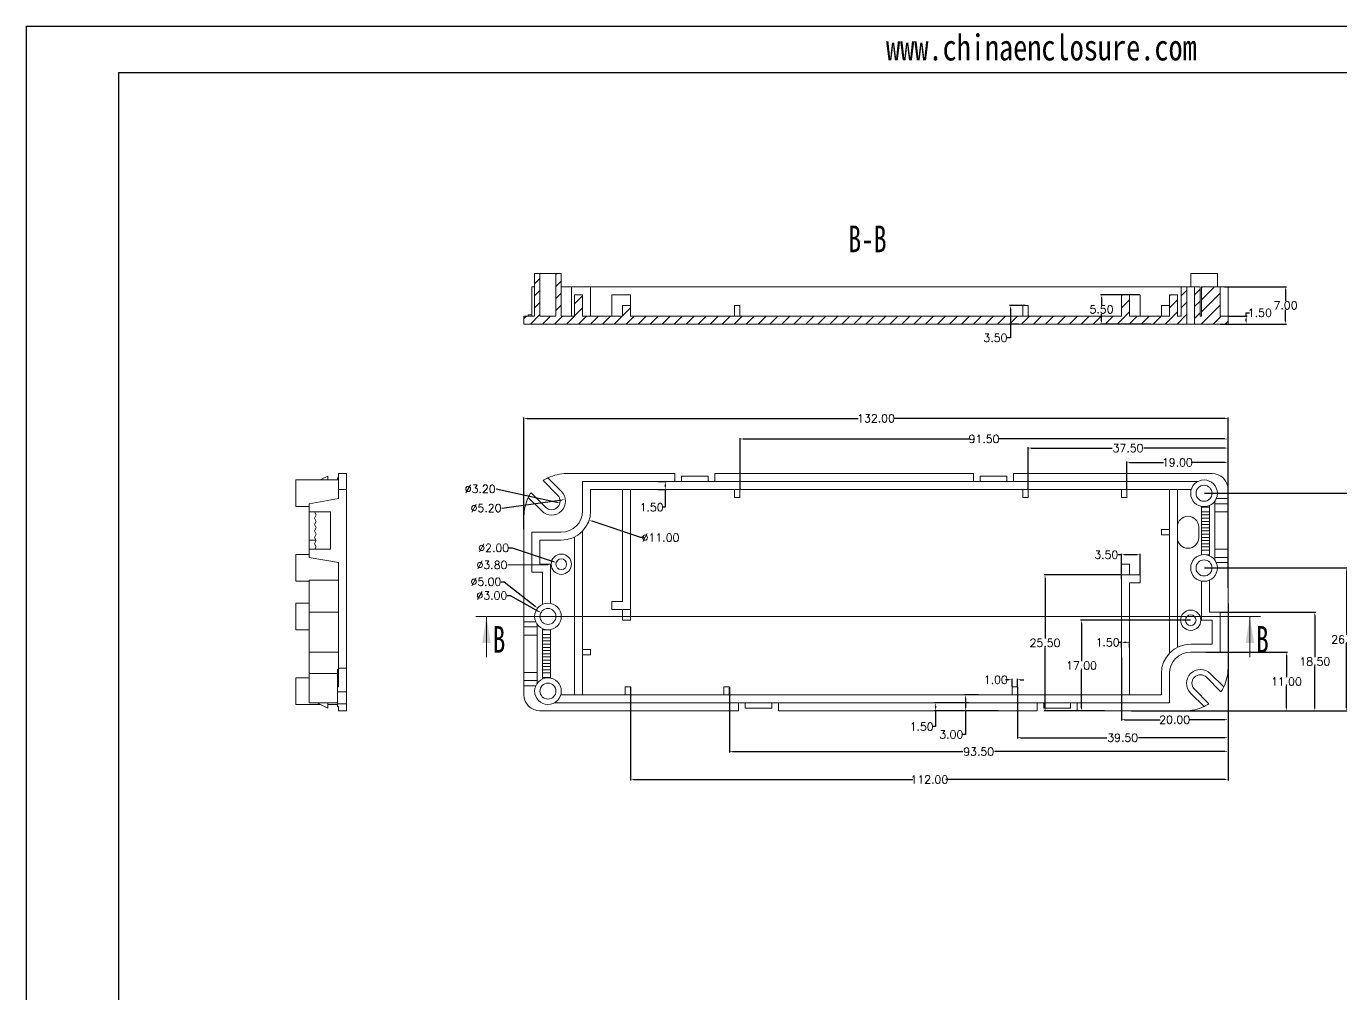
# Model space of a CAD drawing. Header units: inches. Extents: x 1696 to 3185, y 390 to 766.
# Drawn here: x 2059.2 to 2305.6, y 571.1 to 752.5 of the extents above; entities that cross this region are included whole.
import ezdxf

# ---------------------------------------------------------------- set-up
doc = ezdxf.new("R2010")
doc.units = ezdxf.units.IN
doc.header["$LTSCALE"] = 15
doc.linetypes.add('CENTERX2', pattern=[101.6, 63.5, -12.7, 12.7, -12.7])
doc.layers.add('文字', color=81, linetype='Continuous')
doc.styles.add('SLDTEXTSTYLE6', font='TXT', dxfattribs={"width": 0.7})
doc.styles.get("Standard").update_dxf_attribs({"font": 'txt', "bigfont": 'gbcbig.shx'})
doc.styles.add('宋体', font='', dxfattribs={"width": 0.8, "height": 3.5})
doc.styles.get('宋体').set_extended_font_data('SimSun')
doc.dimstyles.new('2', dxfattribs={"dimtxt": 1.5, "dimasz": 0.6, "dimexe": 0.18, "dimexo": 0.0625, "dimgap": 0.09, "dimtad": 0, "dimtih": 1, "dimtoh": 1, "dimzin": 0, "dimdsep": 46, "dimtxsty": 'Standard', "dimcen": 0, "dimadec": 0, "dimazin": 2, "dimtfac": 1, "dimtofl": 0, "dimtmove": 0, "dimatfit": 3, "dimfxl": 1, "dimtolj": 1, "dimtzin": 0, "dimarcsym": 0})

# ---------------------------------------------------------------- blocks, each defined once
blk = doc.blocks.new('*D164')
at = {"color": 0, "lineweight": -2}
for p, q in [((2152.48, 658.16), (2152.48, 679.14)), ((2153.08, 678.96), (2215.14, 678.96)), ((2283.88, 678.96), (2221.82, 678.96)), ((2284.48, 661.46), (2284.48, 679.14))]:
    blk.add_line(p, q, dxfattribs=at)
at = {"color": 0}
for points in [[(2153.08, 679.06), (2153.08, 678.86), (2152.48, 678.96)], [(2283.88, 679.06), (2283.88, 678.86), (2284.48, 678.96)]]:
    blk.add_solid(points, dxfattribs=at)
at = {"layer": 'Defpoints', "color": 0}
for p in [(2284.48, 678.96), (2284.48, 661.4), (2152.48, 658.09)]:
    blk.add_point(p, dxfattribs=at)
at = {"color": 0, "insert": (2218.48, 678.96), "char_height": 1.5, "attachment_point": 5}
blk.add_mtext('\\A1;132.00', dxfattribs=at)
blk = doc.blocks.new('*D167')
at = {"color": 0, "lineweight": -2}
blk.add_line((2147.24, 665.72), (2158.63, 663.22), dxfattribs=at)
at = {"color": 0}
blk.add_solid([(2158.65, 663.31), (2158.61, 663.12), (2159.21, 663.09)], dxfattribs=at)
at = {"layer": 'Defpoints', "color": 0}
for p in [(2156.09, 663.77), (2159.21, 663.09)]:
    blk.add_point(p, dxfattribs=at)
at = {"color": 0, "insert": (2144.27, 665.72), "char_height": 1.5, "attachment_point": 5}
blk.add_mtext('\\A1;∅3.20', dxfattribs=at)
blk = doc.blocks.new('*D168')
at = {"color": 0, "lineweight": -2}
blk.add_line((2148.33, 662.14), (2159.63, 663.71), dxfattribs=at)
at = {"color": 0}
blk.add_solid([(2159.62, 663.8), (2159.64, 663.61), (2160.23, 663.79)], dxfattribs=at)
at = {"layer": 'Defpoints', "color": 0}
for p in [(2155.07, 663.07), (2160.23, 663.79)]:
    blk.add_point(p, dxfattribs=at)
at = {"color": 0, "insert": (2145.37, 662.14), "char_height": 1.5, "attachment_point": 5}
blk.add_mtext('\\A1;∅5.20', dxfattribs=at)
blk = doc.blocks.new('*D169')
at = {"color": 0, "lineweight": -2}
for p, q in [((2149.3, 645.74), (2149.9, 645.74)), ((2149.9, 645.74), (2155.14, 642.82))]:
    blk.add_line(p, q, dxfattribs=at)
at = {"color": 0}
blk.add_solid([(2155.19, 642.91), (2155.09, 642.74), (2155.67, 642.53)], dxfattribs=at)
at = {"layer": 'Defpoints', "color": 0}
for p in [(2155.67, 642.53), (2158.29, 641.07)]:
    blk.add_point(p, dxfattribs=at)
at = {"color": 0, "insert": (2146.46, 645.74), "char_height": 1.5, "attachment_point": 5}
blk.add_mtext('\\A1;∅3.00', dxfattribs=at)
blk = doc.blocks.new('*D170')
at = {"color": 0, "lineweight": -2}
for p, q in [((2148.18, 648.32), (2148.78, 648.32)), ((2148.78, 648.32), (2154.55, 643.73))]:
    blk.add_line(p, q, dxfattribs=at)
at = {"color": 0}
blk.add_solid([(2154.61, 643.81), (2154.49, 643.65), (2155.02, 643.36)], dxfattribs=at)
at = {"layer": 'Defpoints', "color": 0}
for p in [(2155.02, 643.36), (2158.93, 640.25)]:
    blk.add_point(p, dxfattribs=at)
at = {"color": 0, "insert": (2145.34, 648.32), "char_height": 1.5, "attachment_point": 5}
blk.add_mtext('\\A1;∅5.00', dxfattribs=at)
blk = doc.blocks.new('*D171')
at = {"color": 0, "lineweight": -2}
for p, q in [((2149.64, 654.66), (2150.24, 654.66)), ((2150.24, 654.66), (2157.96, 652.11))]:
    blk.add_line(p, q, dxfattribs=at)
at = {"color": 0}
blk.add_solid([(2157.99, 652.2), (2157.93, 652.01), (2158.53, 651.92)], dxfattribs=at)
at = {"layer": 'Defpoints', "color": 0}
for p in [(2158.53, 651.92), (2160.43, 651.29)]:
    blk.add_point(p, dxfattribs=at)
at = {"color": 0, "insert": (2146.8, 654.66), "char_height": 1.5, "attachment_point": 5}
blk.add_mtext('\\A1;∅2.00', dxfattribs=at)
blk = doc.blocks.new('*D172')
at = {"color": 0, "lineweight": -2}
blk.add_line((2149.44, 651.46), (2156.98, 651.57), dxfattribs=at)
at = {"color": 0}
blk.add_solid([(2156.98, 651.67), (2156.98, 651.47), (2157.58, 651.58)], dxfattribs=at)
at = {"layer": 'Defpoints', "color": 0}
for p in [(2157.58, 651.58), (2161.38, 651.63)]:
    blk.add_point(p, dxfattribs=at)
at = {"color": 0, "insert": (2146.48, 651.46), "char_height": 1.5, "attachment_point": 5}
blk.add_mtext('\\A1;∅3.80', dxfattribs=at)
blk = doc.blocks.new('*D173')
at = {"color": 0, "lineweight": -2}
for p, q in [((2265.48, 665.66), (2265.48, 670.87)), ((2266.08, 670.69), (2272.39, 670.69)), ((2283.88, 670.69), (2277.57, 670.69)), ((2284.48, 661.46), (2284.48, 670.87))]:
    blk.add_line(p, q, dxfattribs=at)
at = {"color": 0}
for points in [[(2266.08, 670.79), (2266.08, 670.59), (2265.48, 670.69)], [(2283.88, 670.79), (2283.88, 670.59), (2284.48, 670.69)]]:
    blk.add_solid(points, dxfattribs=at)
at = {"layer": 'Defpoints', "color": 0}
for p in [(2265.48, 670.69), (2265.48, 665.6), (2284.48, 661.4)]:
    blk.add_point(p, dxfattribs=at)
at = {"color": 0, "insert": (2274.98, 670.69), "char_height": 1.5, "attachment_point": 5}
blk.add_mtext('\\A1;19.00', dxfattribs=at)
blk = doc.blocks.new('*D174')
at = {"color": 0, "lineweight": -2}
for p, q in [((2246.98, 665.66), (2246.98, 673.57)), ((2247.58, 673.39), (2262.76, 673.39)), ((2283.88, 673.39), (2268.69, 673.39)), ((2284.48, 661.46), (2284.48, 673.57))]:
    blk.add_line(p, q, dxfattribs=at)
at = {"color": 0}
for points in [[(2247.58, 673.49), (2247.58, 673.29), (2246.98, 673.39)], [(2283.88, 673.49), (2283.88, 673.29), (2284.48, 673.39)]]:
    blk.add_solid(points, dxfattribs=at)
at = {"layer": 'Defpoints', "color": 0}
for p in [(2246.98, 673.39), (2246.98, 665.6), (2284.48, 661.4)]:
    blk.add_point(p, dxfattribs=at)
at = {"color": 0, "insert": (2265.73, 673.39), "char_height": 1.5, "attachment_point": 5}
blk.add_mtext('\\A1;37.50', dxfattribs=at)
blk = doc.blocks.new('*D175')
at = {"color": 0, "lineweight": -2}
for p, q in [((2192.98, 665.66), (2192.98, 675.27)), ((2284.48, 647.16), (2284.48, 675.27)), ((2193.58, 675.09), (2236.01, 675.09)), ((2283.88, 675.09), (2241.44, 675.09))]:
    blk.add_line(p, q, dxfattribs=at)
at = {"color": 0}
for points in [[(2193.58, 675.19), (2193.58, 674.99), (2192.98, 675.09)], [(2283.88, 675.19), (2283.88, 674.99), (2284.48, 675.09)]]:
    blk.add_solid(points, dxfattribs=at)
at = {"layer": 'Defpoints', "color": 0}
for p in [(2192.98, 675.09), (2192.98, 665.6), (2284.48, 647.1)]:
    blk.add_point(p, dxfattribs=at)
at = {"color": 0, "insert": (2238.73, 675.09), "char_height": 1.5, "attachment_point": 5}
blk.add_mtext('\\A1;91.50', dxfattribs=at)
blk = doc.blocks.new('*D176')
at = {"color": 0, "lineweight": -2}
for p, q in [((2284.48, 632.04), (2284.48, 618.89)), ((2244.98, 628.54), (2244.98, 618.89)), ((2245.58, 619.07), (2261.76, 619.07)), ((2283.88, 619.07), (2267.69, 619.07))]:
    blk.add_line(p, q, dxfattribs=at)
at = {"color": 0}
for points in [[(2245.58, 619.17), (2245.58, 618.97), (2244.98, 619.07)], [(2283.88, 619.17), (2283.88, 618.97), (2284.48, 619.07)]]:
    blk.add_solid(points, dxfattribs=at)
at = {"layer": 'Defpoints', "color": 0}
for p in [(2284.48, 632.1), (2244.98, 628.6), (2244.98, 619.07)]:
    blk.add_point(p, dxfattribs=at)
at = {"color": 0, "insert": (2264.73, 619.07), "char_height": 1.5, "attachment_point": 5}
blk.add_mtext('\\A1;39.50', dxfattribs=at)
blk = doc.blocks.new('*D177')
at = {"color": 0, "lineweight": -2}
for p, q in [((2284.48, 633.42), (2284.48, 616.27)), ((2190.98, 628.54), (2190.98, 616.27)), ((2191.58, 616.45), (2234.76, 616.45)), ((2283.88, 616.45), (2240.69, 616.45))]:
    blk.add_line(p, q, dxfattribs=at)
at = {"color": 0}
for points in [[(2191.58, 616.55), (2191.58, 616.35), (2190.98, 616.45)], [(2283.88, 616.55), (2283.88, 616.35), (2284.48, 616.45)]]:
    blk.add_solid(points, dxfattribs=at)
at = {"layer": 'Defpoints', "color": 0}
for p in [(2284.48, 633.49), (2190.98, 628.6), (2190.98, 616.45)]:
    blk.add_point(p, dxfattribs=at)
at = {"color": 0, "insert": (2237.73, 616.45), "char_height": 1.5, "attachment_point": 5}
blk.add_mtext('\\A1;93.50', dxfattribs=at)
blk = doc.blocks.new('*D178')
at = {"color": 0, "lineweight": -2}
for p, q in [((2284.48, 633.36), (2284.48, 611.04)), ((2172.48, 628.54), (2172.48, 611.04)), ((2173.08, 611.22), (2225.39, 611.22)), ((2283.88, 611.22), (2231.57, 611.22))]:
    blk.add_line(p, q, dxfattribs=at)
at = {"color": 0}
for points in [[(2173.08, 611.32), (2173.08, 611.12), (2172.48, 611.22)], [(2283.88, 611.32), (2283.88, 611.12), (2284.48, 611.22)]]:
    blk.add_solid(points, dxfattribs=at)
at = {"layer": 'Defpoints', "color": 0}
for p in [(2284.48, 633.42), (2172.48, 628.6), (2172.48, 611.22)]:
    blk.add_point(p, dxfattribs=at)
at = {"color": 0, "insert": (2228.48, 611.22), "char_height": 1.5, "attachment_point": 5}
blk.add_mtext('\\A1;112.00', dxfattribs=at)
blk = doc.blocks.new('*D179')
at = {"color": 0, "lineweight": -2}
for p, q in [((2284.48, 644.24), (2284.48, 622.27)), ((2264.48, 634.02), (2264.48, 622.27)), ((2265.08, 622.45), (2271.76, 622.45)), ((2283.88, 622.45), (2277.19, 622.45))]:
    blk.add_line(p, q, dxfattribs=at)
at = {"color": 0}
for points in [[(2265.08, 622.55), (2265.08, 622.35), (2264.48, 622.45)], [(2283.88, 622.55), (2283.88, 622.35), (2284.48, 622.45)]]:
    blk.add_solid(points, dxfattribs=at)
at = {"layer": 'Defpoints', "color": 0}
for p in [(2284.48, 644.3), (2264.48, 634.08), (2264.48, 622.45)]:
    blk.add_point(p, dxfattribs=at)
at = {"color": 0, "insert": (2274.48, 622.45), "char_height": 1.5, "attachment_point": 5}
blk.add_mtext('\\A1;20.00', dxfattribs=at)
blk = doc.blocks.new('*D180')
at = {"color": 0, "lineweight": -2}
for p, q in [((2264.48, 636.95), (2263.88, 636.95)), ((2264.48, 635.99), (2264.48, 637.13)), ((2265.38, 636.95), (2265.08, 636.95)), ((2265.98, 635.99), (2265.98, 637.13))]:
    blk.add_line(p, q, dxfattribs=at)
at = {"color": 0}
for points in [[(2265.08, 637.05), (2265.08, 636.85), (2264.48, 636.95)], [(2265.38, 637.05), (2265.38, 636.85), (2265.98, 636.95)]]:
    blk.add_solid(points, dxfattribs=at)
at = {"layer": 'Defpoints', "color": 0}
for p in [(2264.48, 636.95), (2264.48, 635.93), (2265.98, 635.93)]:
    blk.add_point(p, dxfattribs=at)
at = {"color": 0, "insert": (2261.91, 636.95), "char_height": 1.5, "attachment_point": 5}
blk.add_mtext('\\A1;1.50', dxfattribs=at)
blk = doc.blocks.new('*D181')
at = {"color": 0, "lineweight": -2}
for p, q in [((2243.38, 629.94), (2242.78, 629.94)), ((2243.98, 628.66), (2243.98, 630.12)), ((2244.98, 628.66), (2244.98, 630.12)), ((2245.58, 629.94), (2246.18, 629.94))]:
    blk.add_line(p, q, dxfattribs=at)
at = {"color": 0}
for points in [[(2243.38, 630.04), (2243.38, 629.84), (2243.98, 629.94)], [(2245.58, 630.04), (2245.58, 629.84), (2244.98, 629.94)]]:
    blk.add_solid(points, dxfattribs=at)
at = {"layer": 'Defpoints', "color": 0}
for p in [(2243.98, 629.94), (2243.98, 628.6), (2244.98, 628.6)]:
    blk.add_point(p, dxfattribs=at)
at = {"color": 0, "insert": (2240.94, 629.94), "char_height": 1.5, "attachment_point": 5}
blk.add_mtext('\\A1;1.00', dxfattribs=at)
blk = doc.blocks.new('*D182')
at = {"color": 0, "lineweight": -2}
for p, q in [((2264.42, 649.6), (2249.99, 649.6)), ((2250.17, 649), (2250.17, 637.69)), ((2250.17, 624.7), (2250.17, 636.01)), ((2261.29, 624.1), (2249.99, 624.1))]:
    blk.add_line(p, q, dxfattribs=at)
at = {"color": 0}
for points in [[(2250.07, 649), (2250.27, 649), (2250.17, 649.6)], [(2250.07, 624.7), (2250.27, 624.7), (2250.17, 624.1)]]:
    blk.add_solid(points, dxfattribs=at)
at = {"layer": 'Defpoints', "color": 0}
for p in [(2250.17, 649.6), (2264.48, 649.6), (2261.35, 624.1)]:
    blk.add_point(p, dxfattribs=at)
at = {"color": 0, "insert": (2250.17, 636.85), "char_height": 1.5, "attachment_point": 5}
blk.add_mtext('\\A1;25.50', dxfattribs=at)
blk = doc.blocks.new('*D183')
at = {"color": 0, "lineweight": -2}
for p, q in [((2264.48, 653.38), (2263.88, 653.38)), ((2264.48, 648.88), (2264.48, 653.56)), ((2267.38, 653.38), (2265.08, 653.38)), ((2267.98, 649.66), (2267.98, 653.56))]:
    blk.add_line(p, q, dxfattribs=at)
at = {"color": 0}
for points in [[(2265.08, 653.48), (2265.08, 653.28), (2264.48, 653.38)], [(2267.38, 653.48), (2267.38, 653.28), (2267.98, 653.38)]]:
    blk.add_solid(points, dxfattribs=at)
at = {"layer": 'Defpoints', "color": 0}
for p in [(2264.48, 653.38), (2264.48, 648.82), (2267.98, 649.6)]:
    blk.add_point(p, dxfattribs=at)
at = {"color": 0, "insert": (2261.66, 653.38), "char_height": 1.5, "attachment_point": 5}
blk.add_mtext('\\A1;3.50', dxfattribs=at)
blk = doc.blocks.new('*D184')
at = {"color": 0, "lineweight": -2}
for p, q in [((2174.39, 656.6), (2165.26, 659.66)), ((2174.99, 656.6), (2174.39, 656.6))]:
    blk.add_line(p, q, dxfattribs=at)
at = {"color": 0}
blk.add_solid([(2165.29, 659.76), (2165.23, 659.57), (2164.69, 659.85)], dxfattribs=at)
at = {"layer": 'Defpoints', "color": 0}
for p in [(2154.26, 663.35), (2164.69, 659.85)]:
    blk.add_point(p, dxfattribs=at)
at = {"color": 0, "insert": (2178.08, 656.6), "char_height": 1.5, "attachment_point": 5}
blk.add_mtext('\\A1;∅11.00', dxfattribs=at)
blk = doc.blocks.new('*D185')
at = {"color": 0, "lineweight": -2}
for p, q in [((2177.66, 667.1), (2179.15, 667.1)), ((2177.66, 665.6), (2179.15, 665.6)), ((2178.97, 666.5), (2178.97, 666.2)), ((2178.97, 665.6), (2178.97, 662.28)), ((2178.97, 662.28), (2178.37, 662.28))]:
    blk.add_line(p, q, dxfattribs=at)
at = {"color": 0}
for points in [[(2178.87, 666.5), (2179.07, 666.5), (2178.97, 667.1)], [(2178.87, 666.2), (2179.07, 666.2), (2178.97, 665.6)]]:
    blk.add_solid(points, dxfattribs=at)
at = {"layer": 'Defpoints', "color": 0}
for p in [(2177.6, 667.1), (2177.6, 665.6), (2178.97, 665.6)]:
    blk.add_point(p, dxfattribs=at)
at = {"color": 0, "insert": (2176.41, 662.28), "char_height": 1.5, "attachment_point": 5}
blk.add_mtext('\\A1;1.50', dxfattribs=at)
blk = doc.blocks.new('*D186')
at = {"color": 0, "lineweight": -2}
for p, q in [((2235.81, 625.6), (2229.43, 625.6)), ((2241.36, 624.1), (2229.43, 624.1)), ((2229.61, 625), (2229.61, 624.7)), ((2229.61, 624.1), (2229.61, 621.14)), ((2229.61, 621.14), (2229.01, 621.14))]:
    blk.add_line(p, q, dxfattribs=at)
at = {"color": 0}
for points in [[(2229.51, 625), (2229.71, 625), (2229.61, 625.6)], [(2229.51, 624.7), (2229.71, 624.7), (2229.61, 624.1)]]:
    blk.add_solid(points, dxfattribs=at)
at = {"layer": 'Defpoints', "color": 0}
for p in [(2229.61, 625.6), (2235.87, 625.6), (2241.42, 624.1)]:
    blk.add_point(p, dxfattribs=at)
at = {"color": 0, "insert": (2227.04, 621.14), "char_height": 1.5, "attachment_point": 5}
blk.add_mtext('\\A1;1.50', dxfattribs=at)
blk = doc.blocks.new('*D187')
at = {"color": 0, "lineweight": -2}
for p, q in [((2237.67, 627.1), (2235.1, 627.1)), ((2235.28, 626.5), (2235.28, 624.7)), ((2235.33, 624.1), (2235.1, 624.1)), ((2235.28, 624.1), (2235.28, 619.67)), ((2235.28, 619.67), (2234.68, 619.67))]:
    blk.add_line(p, q, dxfattribs=at)
at = {"color": 0}
for points in [[(2235.18, 626.5), (2235.38, 626.5), (2235.28, 627.1)], [(2235.18, 624.7), (2235.38, 624.7), (2235.28, 624.1)]]:
    blk.add_solid(points, dxfattribs=at)
at = {"layer": 'Defpoints', "color": 0}
for p in [(2235.28, 627.1), (2237.73, 627.1), (2235.39, 624.1)]:
    blk.add_point(p, dxfattribs=at)
at = {"color": 0, "insert": (2232.59, 619.67), "char_height": 1.5, "attachment_point": 5}
blk.add_mtext('\\A1;3.00', dxfattribs=at)
blk = doc.blocks.new('*D188')
at = {"color": 0, "lineweight": -2}
for p, q in [((2280.29, 635.1), (2295.6, 635.1)), ((2295.42, 634.5), (2295.42, 630.44)), ((2295.42, 624.7), (2295.42, 628.76)), ((2268.94, 624.1), (2295.6, 624.1))]:
    blk.add_line(p, q, dxfattribs=at)
at = {"color": 0}
for points in [[(2295.32, 634.5), (2295.52, 634.5), (2295.42, 635.1)], [(2295.32, 624.7), (2295.52, 624.7), (2295.42, 624.1)]]:
    blk.add_solid(points, dxfattribs=at)
at = {"layer": 'Defpoints', "color": 0}
for p in [(2280.23, 635.1), (2295.42, 635.1), (2268.88, 624.1)]:
    blk.add_point(p, dxfattribs=at)
at = {"color": 0, "insert": (2295.42, 629.6), "char_height": 1.5, "attachment_point": 5}
blk.add_mtext('\\A1;11.00', dxfattribs=at)
blk = doc.blocks.new('*D189')
at = {"color": 0, "lineweight": -2}
for p, q in [((2283.04, 642.6), (2300.93, 642.6)), ((2300.75, 642), (2300.75, 634.19)), ((2300.75, 624.7), (2300.75, 632.51)), ((2269.01, 624.1), (2300.93, 624.1))]:
    blk.add_line(p, q, dxfattribs=at)
at = {"color": 0}
for points in [[(2300.65, 642), (2300.85, 642), (2300.75, 642.6)], [(2300.65, 624.7), (2300.85, 624.7), (2300.75, 624.1)]]:
    blk.add_solid(points, dxfattribs=at)
at = {"layer": 'Defpoints', "color": 0}
for p in [(2282.98, 642.6), (2300.75, 642.6), (2268.94, 624.1)]:
    blk.add_point(p, dxfattribs=at)
at = {"color": 0, "insert": (2300.75, 633.35), "char_height": 1.5, "attachment_point": 5}
blk.add_mtext('\\A1;18.50', dxfattribs=at)
blk = doc.blocks.new('*D190')
at = {"color": 0, "lineweight": -2}
for p, q in [((2280.04, 650.9), (2306.9, 650.9)), ((2306.72, 650.3), (2306.72, 638.34)), ((2306.72, 624.7), (2306.72, 636.66)), ((2266.39, 624.1), (2306.9, 624.1))]:
    blk.add_line(p, q, dxfattribs=at)
at = {"color": 0}
for points in [[(2306.62, 650.3), (2306.82, 650.3), (2306.72, 650.9)], [(2306.62, 624.7), (2306.82, 624.7), (2306.72, 624.1)]]:
    blk.add_solid(points, dxfattribs=at)
at = {"layer": 'Defpoints', "color": 0}
for p in [(2279.98, 650.9), (2306.72, 650.9), (2266.33, 624.1)]:
    blk.add_point(p, dxfattribs=at)
at = {"color": 0, "insert": (2306.72, 637.5), "char_height": 1.5, "attachment_point": 5}
blk.add_mtext('\\A1;26.80', dxfattribs=at)
blk = doc.blocks.new('*D191')
at = {"color": 0, "lineweight": -2}
for p, q in [((2280.04, 664.9), (2311.95, 664.9)), ((2311.77, 664.3), (2311.77, 645.34)), ((2311.77, 624.7), (2311.77, 643.66)), ((2270.67, 624.1), (2311.95, 624.1))]:
    blk.add_line(p, q, dxfattribs=at)
at = {"color": 0}
for points in [[(2311.67, 664.3), (2311.87, 664.3), (2311.77, 664.9)], [(2311.67, 624.7), (2311.87, 624.7), (2311.77, 624.1)]]:
    blk.add_solid(points, dxfattribs=at)
at = {"layer": 'Defpoints', "color": 0}
for p in [(2279.98, 664.9), (2311.77, 664.9), (2270.61, 624.1)]:
    blk.add_point(p, dxfattribs=at)
at = {"color": 0, "insert": (2311.77, 644.5), "char_height": 1.5, "attachment_point": 5}
blk.add_mtext('\\A1;40.80', dxfattribs=at)
blk = doc.blocks.new('*D192')
at = {"color": 0, "lineweight": -2}
for p, q in [((2277.42, 641.1), (2256.83, 641.1)), ((2257.01, 640.5), (2257.01, 633.44)), ((2257.01, 624.7), (2257.01, 631.76)), ((2261.22, 624.1), (2256.83, 624.1))]:
    blk.add_line(p, q, dxfattribs=at)
at = {"color": 0}
for points in [[(2256.91, 640.5), (2257.11, 640.5), (2257.01, 641.1)], [(2256.91, 624.7), (2257.11, 624.7), (2257.01, 624.1)]]:
    blk.add_solid(points, dxfattribs=at)
at = {"layer": 'Defpoints', "color": 0}
for p in [(2257.01, 641.1), (2277.48, 641.1), (2261.29, 624.1)]:
    blk.add_point(p, dxfattribs=at)
at = {"color": 0, "insert": (2257.01, 632.6), "char_height": 1.5, "attachment_point": 5}
blk.add_mtext('\\A1;17.00', dxfattribs=at)
blk = doc.blocks.new('*D197')
at = {"color": 0, "lineweight": -2}
for p, q in [((2284.54, 698.15), (2288.06, 698.15)), ((2287.88, 698.15), (2287.88, 698.75)), ((2287.88, 698.75), (2288.48, 698.75)), ((2287.88, 697.25), (2287.88, 697.55)), ((2284.54, 696.65), (2288.06, 696.65))]:
    blk.add_line(p, q, dxfattribs=at)
at = {"color": 0}
for points in [[(2287.78, 697.55), (2287.98, 697.55), (2287.88, 698.15)], [(2287.78, 697.25), (2287.98, 697.25), (2287.88, 696.65)]]:
    blk.add_solid(points, dxfattribs=at)
at = {"layer": 'Defpoints', "color": 0}
for p in [(2284.48, 698.15), (2287.88, 698.15), (2284.48, 696.65)]:
    blk.add_point(p, dxfattribs=at)
at = {"color": 0, "insert": (2290.45, 698.75), "char_height": 1.5, "attachment_point": 5}
blk.add_mtext('\\A1;1.50', dxfattribs=at)
blk = doc.blocks.new('*D198')
at = {"color": 0, "lineweight": -2}
for p, q in [((2283.79, 703.65), (2295.44, 703.65)), ((2295.26, 703.05), (2295.26, 700.99)), ((2295.26, 697.25), (2295.26, 699.31)), ((2282.98, 696.65), (2295.44, 696.65))]:
    blk.add_line(p, q, dxfattribs=at)
at = {"color": 0}
for points in [[(2295.16, 703.05), (2295.36, 703.05), (2295.26, 703.65)], [(2295.16, 697.25), (2295.36, 697.25), (2295.26, 696.65)]]:
    blk.add_solid(points, dxfattribs=at)
at = {"layer": 'Defpoints', "color": 0}
for p in [(2283.73, 703.65), (2295.26, 703.65), (2282.92, 696.65)]:
    blk.add_point(p, dxfattribs=at)
at = {"color": 0, "insert": (2295.26, 700.15), "char_height": 1.5, "attachment_point": 5}
blk.add_mtext('\\A1;7.00', dxfattribs=at)
blk = doc.blocks.new('*D199')
at = {"color": 0, "lineweight": -2}
for p, q in [((2267.92, 702.15), (2260.58, 702.15)), ((2260.76, 701.55), (2260.76, 700.24)), ((2260.76, 697.25), (2260.76, 698.56)), ((2269.99, 696.65), (2260.58, 696.65))]:
    blk.add_line(p, q, dxfattribs=at)
at = {"color": 0}
for points in [[(2260.66, 701.55), (2260.86, 701.55), (2260.76, 702.15)], [(2260.66, 697.25), (2260.86, 697.25), (2260.76, 696.65)]]:
    blk.add_solid(points, dxfattribs=at)
at = {"layer": 'Defpoints', "color": 0}
for p in [(2260.76, 702.15), (2267.98, 702.15), (2270.06, 696.65)]:
    blk.add_point(p, dxfattribs=at)
at = {"color": 0, "insert": (2260.76, 699.4), "char_height": 1.5, "attachment_point": 5}
blk.add_mtext('\\A1;5.50', dxfattribs=at)
blk = doc.blocks.new('*D200')
at = {"color": 0, "lineweight": -2}
for p, q in [((2246.42, 700.15), (2243.51, 700.15)), ((2243.69, 699.55), (2243.69, 697.25)), ((2245.24, 696.65), (2243.51, 696.65)), ((2243.69, 696.65), (2243.69, 694.06)), ((2243.69, 694.06), (2243.09, 694.06))]:
    blk.add_line(p, q, dxfattribs=at)
at = {"color": 0}
for points in [[(2243.59, 699.55), (2243.79, 699.55), (2243.69, 700.15)], [(2243.59, 697.25), (2243.79, 697.25), (2243.69, 696.65)]]:
    blk.add_solid(points, dxfattribs=at)
at = {"layer": 'Defpoints', "color": 0}
for p in [(2243.69, 700.15), (2246.48, 700.15), (2245.31, 696.65)]:
    blk.add_point(p, dxfattribs=at)
at = {"color": 0, "insert": (2240.87, 694.06), "char_height": 1.5, "attachment_point": 5}
blk.add_mtext('\\A1;3.50', dxfattribs=at)

msp = doc.modelspace()

# ---------------------------------------------------------------- hatches: boundary and pattern name
at = {"linetype": 'Continuous', "lineweight": 0}
h = msp.add_hatch(dxfattribs=at)
h.set_pattern_fill('ANSI31', color=4, scale=0.5, style=0)
h.paths.add_polyline_path([(2170.978, 698.153), (2163.478, 698.153), (2163.478, 702.153), (2161.978, 702.153), (2161.978, 698.153), (2159.478, 698.153), (2159.478, 706.153), (2158.478, 706.153), (2158.478, 698.153), (2155.478, 698.153), (2155.478, 706.153), (2154.478, 706.153), (2154.478, 698.153), (2152.478, 698.153), (2152.478, 696.653), (2276.764, 696.653), (2276.764, 703.653), (2275.712, 703.653), (2275.712, 698.153), (2274.978, 698.153), (2274.978, 702.153), (2273.478, 702.153), (2273.478, 698.153), (2265.978, 698.153), (2265.978, 702.153), (2264.478, 702.153), (2264.478, 698.153), (2172.478, 698.153), (2172.478, 700.153), (2170.978, 700.153)], flags=0)
h = msp.add_hatch(dxfattribs=at)
h.set_pattern_fill('ANSI31', color=4, scale=0.5, style=0)
h.paths.add_polyline_path([(2282.978, 698.153), (2282.978, 703.653), (2279.478, 703.653), (2279.478, 698.153), (2279.245, 698.153), (2279.245, 703.653), (2278.192, 703.653), (2278.192, 696.653), (2284.478, 696.653), (2284.478, 698.153)], flags=0)

# ---------------------------------------------------------------- linework, layer by layer
for p, q in [((2059.168, 752.493), (2572.384, 752.493)), ((2059.168, 752.493), (2059.168, 389.613)), ((2076.448, 743.853), (2563.744, 743.853)), ((2076.448, 743.853), (2076.448, 398.253))]:
    msp.add_line(p, q)
at = {"color": 7, "linetype": 'Continuous', "lineweight": 15}
for p, q in [((2154.478, 698.153), (2154.478, 706.153)), ((2155.478, 706.153), (2154.478, 706.153)), ((2155.478, 706.153), (2155.478, 698.153)), ((2158.478, 706.153), (2155.478, 706.153)), ((2158.478, 698.153), (2158.478, 706.153)), ((2159.478, 706.153), (2158.478, 706.153)), ((2159.478, 706.153), (2159.478, 698.153)), ((2277.478, 706.153), (2277.478, 703.653)), ((2277.478, 706.153), (2282.478, 706.153)), ((2282.478, 703.653), (2282.478, 706.153)), ((2153.978, 698.153), (2153.978, 703.653)), ((2154.478, 703.653), (2153.978, 703.653)), ((2159.478, 703.653), (2161.378, 703.653)), ((2161.378, 698.153), (2161.378, 703.653)), ((2161.378, 703.653), (2164.978, 703.653)), ((2164.978, 703.653), (2164.978, 698.153)), ((2275.712, 703.653), (2164.978, 703.653)), ((2275.712, 698.153), (2275.712, 703.653)), ((2276.764, 703.653), (2275.712, 703.653)), ((2276.764, 703.653), (2276.764, 696.653)), ((2278.192, 703.653), (2276.764, 703.653)), ((2278.192, 696.653), (2278.192, 703.653)), ((2279.245, 703.653), (2278.192, 703.653)), ((2279.245, 703.653), (2279.245, 698.153)), ((2279.478, 698.153), (2279.478, 703.653)), ((2282.978, 703.653), (2279.478, 703.653)), ((2282.978, 703.653), (2282.978, 698.153)), ((2282.978, 703.653), (2284.478, 703.653)), ((2284.478, 703.653), (2284.478, 698.153)), ((2161.978, 698.153), (2161.978, 702.153)), ((2163.478, 702.153), (2161.978, 702.153)), ((2163.478, 702.153), (2163.478, 698.153)), ((2168.978, 702.153), (2168.978, 698.153)), ((2168.978, 702.153), (2172.478, 702.153)), ((2170.978, 698.153), (2170.978, 700.153)), ((2170.978, 700.153), (2172.478, 700.153)), ((2172.478, 702.153), (2172.478, 700.153)), ((2172.478, 700.153), (2172.478, 698.153)), ((2191.978, 700.153), (2192.978, 700.153)), ((2191.978, 700.153), (2191.978, 698.153)), ((2192.978, 700.153), (2192.978, 698.153)), ((2245.978, 700.153), (2245.978, 698.153)), ((2245.978, 700.153), (2246.978, 700.153)), ((2246.978, 700.153), (2246.978, 698.153)), ((2264.478, 698.153), (2264.478, 702.153)), ((2264.478, 702.153), (2265.978, 702.153)), ((2265.978, 702.153), (2265.978, 698.153)), ((2265.978, 702.153), (2267.978, 702.153)), ((2267.978, 702.153), (2267.978, 698.153)), ((2271.978, 700.153), (2271.978, 698.153)), ((2271.978, 700.153), (2273.478, 700.153)), ((2273.478, 698.153), (2273.478, 702.153)), ((2274.978, 702.153), (2273.478, 702.153)), ((2274.978, 702.153), (2274.978, 698.153)), ((2152.478, 696.653), (2152.478, 698.153)), ((2152.478, 698.153), (2154.478, 698.153)), ((2153.29, 698.353), (2153.29, 698.153)), ((2153.29, 698.353), (2153.978, 698.353)), ((2155.478, 698.153), (2158.478, 698.153)), ((2159.478, 698.153), (2161.978, 698.153)), ((2163.478, 698.153), (2170.978, 698.153)), ((2172.478, 698.153), (2264.478, 698.153)), ((2265.978, 698.153), (2273.478, 698.153)), ((2274.978, 698.153), (2275.712, 698.153)), ((2279.245, 698.153), (2279.478, 698.153)), ((2282.978, 698.153), (2284.478, 698.153)), ((2284.478, 698.153), (2284.478, 696.653)), ((2152.478, 696.653), (2276.764, 696.653)), ((2276.764, 696.653), (2278.192, 696.653)), ((2278.192, 696.653), (2284.478, 696.653)), ((2115.693, 668.102), (2114.293, 667.402)), ((2115.693, 668.102), (2115.693, 667.402)), ((2117.693, 668.602), (2119.193, 668.602)), ((2117.693, 665.602), (2117.693, 668.602)), ((2119.193, 668.602), (2119.193, 665.602)), ((2180.778, 668.602), (2160.478, 668.602)), ((2180.778, 668.602), (2180.778, 667.102)), ((2187.028, 668.102), (2182.028, 668.102)), ((2182.028, 667.102), (2182.028, 668.102)), ((2187.028, 668.102), (2187.028, 667.102)), ((2236.778, 668.602), (2188.278, 668.602)), ((2188.278, 667.102), (2188.278, 668.602)), ((2236.778, 668.602), (2236.778, 667.102)), ((2243.028, 668.102), (2238.028, 668.102)), ((2238.028, 667.102), (2238.028, 668.102)), ((2243.028, 668.102), (2243.028, 667.102)), ((2244.278, 667.102), (2244.278, 668.602)), ((2281.478, 668.602), (2244.278, 668.602)), ((2117.693, 667.402), (2109.693, 667.402)), ((2109.693, 662.402), (2109.693, 667.402)), ((2117.493, 667.791), (2117.693, 667.791)), ((2117.493, 667.402), (2117.493, 667.791)), ((2119.193, 665.602), (2117.693, 665.602)), ((2117.693, 663.902), (2117.693, 665.602)), ((2119.193, 632.102), (2119.193, 665.602)), ((2156.067, 667.276), (2158.781, 664.562)), ((2159.488, 665.269), (2156.967, 667.791)), ((2278.791, 667.102), (2163.478, 667.102)), ((2163.478, 667.102), (2163.478, 661.602)), ((2164.978, 661.602), (2164.978, 665.602)), ((2277.578, 665.602), (2164.978, 665.602)), ((2170.978, 665.602), (2170.978, 644.602)), ((2172.478, 643.102), (2172.478, 665.602)), ((2191.978, 665.602), (2191.978, 664.102)), ((2192.978, 664.102), (2192.978, 665.602)), ((2245.978, 665.602), (2245.978, 664.102)), ((2246.978, 664.102), (2246.978, 665.602)), ((2264.478, 665.602), (2264.478, 664.102)), ((2265.478, 664.102), (2265.478, 665.602)), ((2273.478, 665.602), (2273.478, 634.877)), ((2274.978, 636.001), (2274.978, 665.602)), ((2284.478, 663.902), (2284.478, 665.602)), ((2112.193, 662.932), (2117.693, 663.902)), ((2112.193, 661.402), (2112.193, 662.932)), ((2153.29, 664.114), (2155.811, 661.592)), ((2156.518, 662.299), (2153.804, 665.013)), ((2191.978, 664.102), (2192.978, 664.102)), ((2245.978, 664.102), (2246.978, 664.102)), ((2264.478, 664.102), (2265.478, 664.102)), ((2281.978, 662.932), (2281.978, 663.402)), ((2281.978, 662.932), (2281.978, 661.402)), ((2284.478, 662.932), (2281.978, 662.932)), ((2284.478, 663.902), (2282.269, 663.902)), ((2284.478, 662.932), (2284.478, 663.902)), ((2284.478, 661.402), (2284.478, 662.932)), ((2109.693, 662.402), (2112.193, 662.402)), ((2116.193, 661.402), (2112.193, 661.402)), ((2112.193, 656.102), (2112.193, 661.402)), ((2113.539, 660.841), (2113.193, 660.241)), ((2113.215, 661.402), (2113.539, 660.841)), ((2116.193, 654.402), (2116.193, 661.402)), ((2152.478, 660.602), (2152.478, 640.802)), ((2279.478, 662.453), (2279.478, 662.307)), ((2279.478, 661.441), (2279.478, 662.307)), ((2280.978, 662.307), (2279.478, 662.307)), ((2280.978, 661.441), (2279.478, 661.441)), ((2279.478, 660.841), (2279.478, 661.441)), ((2280.978, 660.841), (2279.478, 660.841)), ((2279.478, 660.241), (2279.478, 660.841)), ((2280.978, 662.307), (2280.978, 662.611)), ((2280.978, 662.307), (2280.978, 661.441)), ((2280.978, 661.441), (2280.978, 660.841)), ((2280.978, 660.841), (2280.978, 660.241)), ((2281.978, 661.402), (2284.478, 661.402)), ((2281.978, 654.402), (2281.978, 661.402)), ((2284.478, 654.402), (2284.478, 661.402)), ((2113.193, 660.241), (2113.539, 659.641)), ((2113.539, 659.641), (2113.193, 659.041)), ((2113.193, 659.041), (2113.539, 658.441)), ((2113.539, 658.441), (2113.193, 657.841)), ((2271.978, 658.102), (2271.978, 657.102)), ((2273.478, 658.102), (2271.978, 658.102)), ((2278.978, 656.602), (2278.978, 658.602)), ((2279.478, 659.641), (2279.478, 660.241)), ((2280.978, 660.241), (2279.478, 660.241)), ((2280.978, 659.641), (2279.478, 659.641)), ((2279.478, 659.041), (2279.478, 659.641)), ((2280.978, 659.041), (2279.478, 659.041)), ((2279.478, 658.441), (2279.478, 659.041)), ((2279.478, 657.841), (2279.478, 658.441)), ((2280.978, 658.441), (2279.478, 658.441)), ((2280.978, 660.241), (2280.978, 659.641)), ((2280.978, 659.641), (2280.978, 659.041)), ((2280.978, 659.041), (2280.978, 658.441)), ((2280.978, 658.441), (2280.978, 657.841)), ((2113.503, 656.102), (2112.193, 656.102)), ((2112.193, 656.102), (2112.193, 654.402)), ((2113.193, 657.841), (2113.539, 657.241)), ((2113.539, 657.241), (2113.193, 656.641)), ((2113.193, 656.641), (2113.539, 656.041)), ((2113.539, 656.041), (2113.193, 655.441)), ((2159.478, 657.602), (2153.978, 657.602)), ((2153.978, 657.602), (2153.978, 650.102)), ((2155.478, 656.102), (2155.478, 651.602)), ((2155.478, 656.102), (2159.478, 656.102)), ((2161.978, 656.703), (2161.978, 627.102)), ((2163.478, 627.102), (2163.478, 657.827)), ((2271.978, 657.102), (2273.478, 657.102)), ((2279.478, 657.241), (2279.478, 657.841)), ((2280.978, 657.841), (2279.478, 657.841)), ((2280.978, 657.241), (2279.478, 657.241)), ((2279.478, 656.641), (2279.478, 657.241)), ((2279.478, 656.041), (2279.478, 656.641)), ((2280.978, 656.641), (2279.478, 656.641)), ((2280.978, 656.041), (2279.478, 656.041)), ((2279.478, 655.441), (2279.478, 656.041)), ((2280.978, 657.841), (2280.978, 657.241)), ((2280.978, 657.241), (2280.978, 656.641)), ((2280.978, 656.641), (2280.978, 656.041)), ((2280.978, 656.041), (2280.978, 655.441)), ((2112.193, 653.402), (2109.693, 653.402)), ((2109.693, 648.402), (2109.693, 653.402)), ((2112.193, 652.872), (2112.193, 654.402)), ((2112.193, 654.402), (2116.193, 654.402)), ((2113.193, 655.441), (2113.539, 654.841)), ((2113.539, 654.841), (2113.286, 654.402)), ((2280.978, 655.441), (2279.478, 655.441)), ((2279.478, 654.841), (2279.478, 655.441)), ((2279.478, 654.241), (2279.478, 654.841)), ((2280.978, 654.841), (2279.478, 654.841)), ((2280.978, 654.241), (2279.478, 654.241)), ((2279.478, 653.375), (2279.478, 654.241)), ((2279.607, 653.375), (2279.478, 653.375)), ((2279.478, 653.375), (2279.478, 653.352)), ((2280.978, 653.375), (2280.349, 653.375)), ((2280.978, 655.441), (2280.978, 654.841)), ((2280.978, 654.841), (2280.978, 654.241)), ((2280.978, 654.241), (2280.978, 653.375)), ((2280.978, 653.194), (2280.978, 653.375)), ((2281.978, 654.402), (2284.478, 654.402)), ((2281.978, 654.402), (2281.978, 652.872)), ((2284.478, 652.872), (2284.478, 654.402)), ((2112.193, 652.872), (2117.693, 651.902)), ((2117.693, 632.102), (2117.693, 651.902)), ((2157.478, 651.602), (2155.478, 651.602)), ((2157.478, 644.252), (2157.478, 651.602)), ((2265.978, 651.602), (2264.478, 651.602)), ((2264.478, 651.602), (2264.478, 649.602)), ((2265.978, 649.602), (2265.978, 651.602)), ((2281.978, 652.872), (2284.478, 652.872)), ((2281.978, 652.872), (2281.978, 652.402)), ((2282.269, 651.902), (2284.478, 651.902)), ((2284.478, 652.872), (2284.478, 651.902)), ((2284.478, 632.102), (2284.478, 651.902)), ((2109.693, 648.402), (2112.193, 648.402)), ((2112.193, 648.611), (2117.693, 648.611)), ((2112.193, 642.602), (2112.193, 648.611)), ((2155.978, 650.102), (2153.978, 650.102)), ((2155.978, 650.102), (2155.978, 644.094)), ((2264.478, 649.602), (2264.478, 627.102)), ((2267.978, 649.602), (2264.478, 649.602)), ((2267.978, 648.102), (2267.978, 649.602)), ((2279.478, 648.453), (2279.478, 641.102)), ((2280.978, 642.602), (2280.978, 648.611)), ((2265.978, 648.102), (2267.978, 648.102)), ((2265.978, 627.102), (2265.978, 648.102)), ((2112.193, 644.302), (2109.693, 644.302)), ((2109.693, 641.802), (2109.693, 644.302)), ((2168.978, 644.602), (2168.978, 643.102)), ((2170.978, 644.602), (2168.978, 644.602)), ((2109.693, 639.302), (2109.693, 641.802)), ((2112.193, 635.102), (2112.193, 642.602)), ((2117.693, 642.602), (2112.193, 642.602)), ((2154.687, 640.802), (2152.478, 640.802)), ((2152.478, 639.832), (2152.478, 640.802)), ((2168.978, 643.102), (2172.478, 643.102)), ((2170.978, 643.102), (2170.978, 641.102)), ((2170.978, 641.102), (2172.478, 641.102)), ((2172.478, 641.102), (2172.478, 643.102)), ((2279.478, 641.102), (2281.478, 641.102)), ((2280.978, 642.602), (2282.978, 642.602)), ((2281.478, 636.602), (2281.478, 641.102)), ((2282.978, 635.102), (2282.978, 642.602)), ((2109.693, 639.302), (2112.193, 639.302)), ((2154.978, 639.832), (2152.478, 639.832)), ((2152.478, 639.832), (2152.478, 638.302)), ((2154.978, 638.302), (2152.478, 638.302)), ((2152.478, 638.302), (2152.478, 631.302)), ((2154.978, 639.832), (2154.978, 640.302)), ((2154.978, 638.302), (2154.978, 639.832)), ((2154.978, 638.302), (2154.978, 631.302)), ((2155.978, 639.511), (2155.978, 639.272)), ((2155.978, 639.272), (2157.478, 639.272)), ((2155.978, 638.406), (2155.978, 639.272)), ((2155.978, 638.406), (2157.478, 638.406)), ((2155.978, 637.806), (2155.978, 638.406)), ((2157.478, 639.272), (2157.478, 639.353)), ((2157.478, 639.272), (2157.478, 638.406)), ((2157.478, 638.406), (2157.478, 637.806)), ((2155.978, 637.806), (2157.478, 637.806)), ((2155.978, 637.206), (2155.978, 637.806)), ((2155.978, 637.206), (2157.478, 637.206)), ((2155.978, 636.606), (2155.978, 637.206)), ((2155.978, 636.606), (2157.478, 636.606)), ((2155.978, 636.006), (2155.978, 636.606)), ((2155.978, 636.006), (2157.478, 636.006)), ((2155.978, 635.406), (2155.978, 636.006)), ((2157.478, 637.806), (2157.478, 637.206)), ((2157.478, 637.206), (2157.478, 636.606)), ((2157.478, 636.606), (2157.478, 636.006)), ((2157.478, 636.006), (2157.478, 635.406)), ((2281.478, 636.602), (2277.478, 636.602)), ((2117.693, 635.102), (2112.193, 635.102)), ((2112.193, 631.102), (2112.193, 635.102)), ((2155.978, 635.406), (2157.478, 635.406)), ((2155.978, 634.806), (2155.978, 635.406)), ((2155.978, 634.806), (2157.478, 634.806)), ((2155.978, 634.206), (2155.978, 634.806)), ((2155.978, 634.206), (2157.478, 634.206)), ((2155.978, 633.606), (2155.978, 634.206)), ((2155.978, 633.606), (2157.478, 633.606)), ((2155.978, 633.006), (2155.978, 633.606)), ((2157.478, 635.406), (2157.478, 634.806)), ((2157.478, 634.806), (2157.478, 634.206)), ((2157.478, 634.206), (2157.478, 633.606)), ((2157.478, 633.606), (2157.478, 633.006)), ((2164.978, 635.602), (2163.478, 635.602)), ((2163.478, 634.602), (2164.978, 634.602)), ((2164.978, 634.602), (2164.978, 635.602)), ((2277.478, 635.102), (2282.978, 635.102)), ((2112.193, 625.602), (2112.193, 631.102)), ((2117.693, 631.874), (2117.493, 631.874)), ((2117.493, 631.112), (2117.493, 631.874)), ((2117.493, 628.591), (2117.493, 631.112)), ((2117.493, 631.112), (2117.693, 631.112)), ((2117.693, 628.591), (2117.693, 632.102)), ((2117.693, 632.102), (2119.193, 632.102)), ((2119.193, 632.102), (2119.193, 627.691)), ((2152.478, 631.302), (2152.478, 629.772)), ((2154.978, 631.302), (2152.478, 631.302)), ((2154.978, 629.772), (2154.978, 631.302)), ((2155.978, 633.006), (2157.478, 633.006)), ((2155.978, 632.406), (2155.978, 633.006)), ((2155.978, 632.406), (2157.478, 632.406)), ((2155.978, 631.806), (2155.978, 632.406)), ((2155.978, 631.206), (2155.978, 631.806)), ((2155.978, 631.806), (2157.478, 631.806)), ((2155.978, 631.206), (2157.478, 631.206)), ((2155.978, 630.34), (2155.978, 631.206)), ((2157.478, 633.006), (2157.478, 632.406)), ((2157.478, 632.406), (2157.478, 631.806)), ((2157.478, 631.806), (2157.478, 631.206)), ((2157.478, 631.206), (2157.478, 630.34)), ((2271.978, 631.102), (2271.978, 627.102)), ((2273.478, 625.602), (2273.478, 631.102)), ((2283.666, 628.591), (2281.145, 631.112)), ((2112.193, 630.302), (2109.693, 630.302)), ((2109.693, 627.802), (2109.693, 630.302)), ((2117.493, 627.691), (2117.493, 628.591)), ((2117.493, 628.591), (2117.693, 628.591)), ((2152.478, 629.772), (2154.978, 629.772)), ((2152.478, 629.772), (2152.478, 628.802)), ((2152.478, 628.802), (2154.687, 628.802)), ((2152.478, 628.802), (2152.478, 627.102)), ((2154.978, 629.772), (2154.978, 629.302)), ((2155.978, 630.34), (2157.478, 630.34)), ((2155.978, 630.34), (2155.978, 630.094)), ((2157.478, 630.252), (2157.478, 630.34)), ((2171.478, 628.602), (2171.478, 627.102)), ((2172.478, 628.602), (2171.478, 628.602)), ((2172.478, 627.102), (2172.478, 628.602)), ((2189.978, 628.602), (2189.978, 627.102)), ((2190.978, 628.602), (2189.978, 628.602)), ((2190.978, 627.102), (2190.978, 628.602)), ((2243.978, 628.602), (2243.978, 627.102)), ((2244.978, 628.602), (2243.978, 628.602)), ((2244.978, 627.102), (2244.978, 628.602)), ((2280.438, 630.405), (2283.152, 627.691)), ((2109.693, 625.302), (2109.693, 627.802)), ((2119.193, 627.691), (2117.493, 627.691)), ((2117.493, 625.428), (2117.493, 627.691)), ((2119.193, 625.428), (2119.193, 627.691)), ((2159.378, 627.102), (2271.978, 627.102)), ((2277.468, 627.435), (2279.989, 624.914)), ((2280.889, 625.428), (2278.175, 628.142)), ((2109.693, 625.302), (2114.293, 625.302)), ((2117.493, 625.602), (2112.193, 625.602)), ((2113.693, 625.602), (2115.693, 624.602)), ((2115.693, 624.602), (2115.693, 625.602)), ((2115.693, 625.302), (2117.493, 625.302)), ((2117.493, 625.428), (2119.193, 625.428)), ((2117.493, 624.914), (2117.493, 625.428)), ((2117.493, 624.914), (2117.693, 624.914)), ((2117.693, 624.102), (2117.693, 624.914)), ((2119.193, 624.102), (2117.693, 624.102)), ((2119.193, 625.428), (2119.193, 624.102)), ((2155.478, 624.102), (2192.678, 624.102)), ((2158.166, 625.602), (2273.478, 625.602)), ((2192.678, 625.602), (2192.678, 624.102)), ((2193.928, 624.602), (2193.928, 625.602)), ((2193.928, 624.602), (2198.928, 624.602)), ((2198.928, 625.602), (2198.928, 624.602)), ((2200.178, 624.102), (2200.178, 625.602)), ((2200.178, 624.102), (2248.678, 624.102)), ((2248.678, 625.602), (2248.678, 624.102)), ((2249.928, 624.602), (2249.928, 625.602)), ((2249.928, 624.602), (2254.928, 624.602)), ((2254.928, 625.602), (2254.928, 624.602)), ((2256.178, 624.102), (2256.178, 625.602)), ((2256.178, 624.102), (2276.478, 624.102))]:
    msp.add_line(p, q, dxfattribs=at)
at = {"color": 1, "linetype": 'CENTERX2', "lineweight": 0}
msp.add_line((2143.444, 641.802), (2290.57, 641.802), dxfattribs=at)
at = {"color": 7, "linetype": 'Continuous', "lineweight": 0}
for p, q in [((2145.444, 634.202), (2145.444, 641.802)), ((2288.57, 634.202), (2288.57, 641.802))]:
    msp.add_line(p, q, dxfattribs=at)
at = {"color": 8, "linetype": 'Continuous', "lineweight": 15}
msp.add_line((2117.493, 631.102), (2112.193, 631.102), dxfattribs=at)
at = {"color": 7, "linetype": 'Continuous', "lineweight": 15}
for centre, radius in [((2279.978, 664.902), 2.5), ((2279.978, 664.902), 1.5), ((2159.478, 651.602), 1.9), ((2279.978, 650.902), 2.5), ((2159.478, 651.602), 1), ((2279.978, 650.902), 1.5), ((2156.978, 641.802), 2.5), ((2156.978, 641.802), 1.5), ((2277.478, 641.102), 1.9), ((2277.478, 641.102), 1), ((2156.978, 627.802), 2.5), ((2156.978, 627.802), 1.5)]:
    msp.add_circle(centre, radius, dxfattribs=at)
for centre, radius, start, end in [((2160.478, 660.602), 8, 90, 116.03443), ((2281.478, 665.602), 3, 0, 90), ((2160.478, 660.602), 8, 116.03443, 123.46304), ((2160.478, 660.602), 8, 153.96557, 180), ((2160.478, 660.602), 8, 146.53696, 153.96557), ((2157.65, 663.431), 2.6, 225, 45), ((2157.65, 663.431), 1.6, 225, 45), ((2159.478, 661.602), 4, 270, 0), ((2159.478, 661.602), 5.5, 270, 0), ((2276.978, 658.602), 2, 0, 180), ((2276.978, 656.602), 2, 180, 0), ((2277.478, 631.102), 5.5, 90, 180), ((2277.478, 631.102), 4, 90, 180), ((2279.307, 629.274), 2.6, 45, 225), ((2276.478, 632.102), 8, 333.96557, 0), ((2279.307, 629.274), 1.6, 45, 225), ((2276.478, 632.102), 8, 326.53696, 333.96557), ((2155.478, 627.102), 3, 180, 270), ((2276.478, 632.102), 8, 270, 296.03443), ((2276.478, 632.102), 8, 296.03443, 303.46304)]:
    msp.add_arc(centre, radius, start, end, dxfattribs=at)
at = {"color": 7, "linetype": 'Continuous', "lineweight": 0}
for points in [[(2145.444, 641.802), (2144.644, 636.802), (2146.244, 636.802)], [(2288.57, 641.802), (2287.77, 636.802), (2289.37, 636.802)]]:
    msp.add_solid(points, dxfattribs=at)

# ---------------------------------------------------------------- texts
at = {"color": 7, "linetype": 'Continuous', "char_height": 5, "attachment_point": 1, "style": 'SLDTEXTSTYLE6'}
for s, insert in [('B-B', (2213.315, 715.122)), ('B', (2146.605, 640.007)), ('B', (2289.731, 640.007))]:
    msp.add_mtext(s, dxfattribs=dict(at, insert=insert))
at = {"layer": '文字', "color": 0, "insert": (2220.36, 750.955), "char_height": 4.86605, "width": 85.4918, "attachment_point": 1, "style": '宋体'}
msp.add_mtext('www.chinaenclosure.com', dxfattribs=at)

# ---------------------------------------------------------------- dimensions: what is measured, and where the dimension line sits
for base, p1, p2, picture, middle in [((2295.262, 703.653), (2282.919, 696.653), (2283.728, 703.653), '*D198', (2295.262, 700.153)), ((2260.761, 702.153), (2270.057, 696.653), (2267.978, 702.153), '*D199', (2260.761, 699.403)), ((2287.882, 698.153), (2284.478, 696.653), (2284.478, 698.153), '*D197', (2290.447, 698.753)), ((2311.766, 664.902), (2270.612, 624.102), (2279.978, 664.902), '*D191', (2311.766, 644.502)), ((2306.718, 650.902), (2266.328, 624.102), (2279.978, 650.902), '*D190', (2306.718, 637.502)), ((2250.172, 649.602), (2261.348, 624.102), (2264.478, 649.602), '*D182', (2250.172, 636.852)), ((2257.01, 641.102), (2261.285, 624.102), (2277.478, 641.102), '*D192', (2257.01, 632.602)), ((2300.754, 642.602), (2268.943, 624.102), (2282.978, 642.602), '*D189', (2300.754, 633.352)), ((2295.42, 635.102), (2268.88, 624.102), (2280.228, 635.102), '*D188', (2295.42, 629.602))]:
    dim = msp.add_linear_dim(base=base, p1=p1, p2=p2, angle=90, dimstyle='2')
    dim.commit()
    dim.dimension.update_dxf_attribs({"geometry": picture, "text_midpoint": middle})
for base, p1, p2, picture, middle in [((2243.688, 700.153), (2245.306, 696.653), (2246.478, 700.153), '*D200', (2240.873, 694.056)), ((2178.974, 665.602), (2177.599, 667.102), (2177.599, 665.602), '*D185', (2176.409, 662.281)), ((2235.28, 627.102), (2235.391, 624.102), (2237.733, 627.102), '*D187', (2232.59, 619.668)), ((2229.605, 625.602), (2241.42, 624.102), (2235.869, 625.602), '*D186', (2227.04, 621.136))]:
    dim = msp.add_linear_dim(base=base, p1=p1, p2=p2, angle=90, dimstyle='2')
    dim.commit()
    dim.dimension.update_dxf_attribs({"geometry": picture, "text_midpoint": middle, "dimtype": 160})
for base, p1, p2, picture, middle in [((2284.478, 678.963), (2152.478, 658.095), (2284.478, 661.402), '*D164', (2218.478, 678.963)), ((2244.978, 619.071), (2284.478, 632.102), (2244.978, 628.602), '*D176', (2264.728, 619.071))]:
    dim = msp.add_linear_dim(base=base, p1=p1, p2=p2, dimstyle='2')
    dim.commit()
    dim.dimension.update_dxf_attribs({"geometry": picture, "text_midpoint": middle, "dimtype": 160})
for base, p1, p2, picture, middle in [((2192.978, 675.086), (2284.478, 647.099), (2192.978, 665.602), '*D175', (2238.728, 675.086)), ((2246.978, 673.386), (2284.478, 661.402), (2246.978, 665.602), '*D174', (2265.728, 673.386)), ((2265.478, 670.69), (2284.478, 661.402), (2265.478, 665.602), '*D173', (2274.978, 670.69)), ((2264.478, 653.381), (2267.978, 649.602), (2264.478, 648.819), '*D183', (2261.663, 653.381)), ((2264.478, 622.454), (2284.478, 644.3), (2264.478, 634.08), '*D179', (2274.478, 622.454)), ((2264.478, 636.952), (2265.978, 635.926), (2264.478, 635.926), '*D180', (2261.913, 636.952)), ((2172.478, 611.219), (2284.478, 633.423), (2172.478, 628.602), '*D178', (2228.478, 611.219)), ((2190.978, 616.452), (2284.478, 633.485), (2190.978, 628.602), '*D177', (2237.728, 616.452)), ((2243.978, 629.945), (2244.978, 628.602), (2243.978, 628.602), '*D181', (2240.938, 629.945))]:
    dim = msp.add_linear_dim(base=base, p1=p1, p2=p2, dimstyle='2')
    dim.commit()
    dim.dimension.update_dxf_attribs({"geometry": picture, "text_midpoint": middle})
for p1, p2, picture, middle in [((2156.087, 663.774), (2159.213, 663.088), '*D167', (2147.235, 665.716)), ((2155.075, 663.073), (2160.225, 663.788), '*D168', (2148.33, 662.136))]:
    dim = msp.add_diameter_dim_2p(p1=p1, p2=p2, dimstyle='2', override={"dimtmove": 1})
    dim.commit()
    dim.dimension.update_dxf_attribs({"geometry": picture, "text_midpoint": middle, "dimtype": 163})
for p1, p2, picture, middle in [((2154.264, 663.353), (2164.692, 659.852), '*D184', (2178.082, 656.595)), ((2160.427, 651.288), (2158.529, 651.917), '*D171', (2146.805, 654.661)), ((2161.378, 651.629), (2157.578, 651.576), '*D172', (2149.444, 651.463)), ((2158.935, 640.246), (2155.021, 643.358), '*D170', (2145.337, 648.324)), ((2158.289, 641.072), (2155.668, 642.532), '*D169', (2146.46, 645.745))]:
    dim = msp.add_diameter_dim_2p(p1=p1, p2=p2, dimstyle='2')
    dim.commit()
    dim.dimension.update_dxf_attribs({"geometry": picture, "text_midpoint": middle, "dimtype": 163})

doc.saveas('drawing.dxf')
